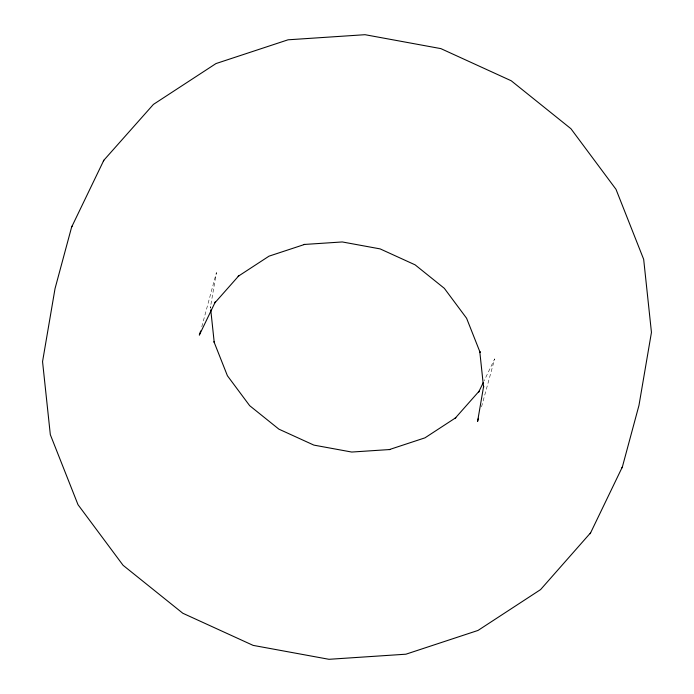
<?xml version="1.0" encoding="UTF-8"?>
<svg xmlns="http://www.w3.org/2000/svg" width="694" height="694" viewBox="0 0 694 694"><rect width="100%" height="100%" fill="white"/><g stroke="black" fill="none" stroke-linecap="round" stroke-linejoin="round"><path stroke-width="0.52" stroke-dasharray="3.47 2.6" d="M201.781 326.805L216.415 272.586L210.343 307.798L210.421 306.713L210.646 308.821M481.523 406.814L494.683 358.885L484.134 380.754"/><path stroke-width="1.04" d="M590.169 533.738L622.371 466.923L638.966 405.4L651.449 332.391L643.676 259.339L615.994 189.306L570.928 128.711L511.2 80.756L440.863 48.615L365.027 34.7L288.071 39.801L215.973 63.57L153.417 104.404L103.831 160.262L71.629 227.077L55.034 288.6L42.551 361.609L50.324 434.661L78.006 504.694L123.072 565.289L182.8 613.244L253.137 645.385L328.973 659.3L405.929 654.199L478.027 630.43L540.583 589.596L590.637 532.775M200.661 330.977L199.317 335.115L215.348 301.864L214.88 302.827L238.857 275.718L238.137 276.325L269.029 256.155L304.631 244.427L304.119 244.47L342.281 241.954L380.13 248.894L415.107 264.848L444.334 288.331L466.594 318.26L480.101 352.387L479.762 351.442L483.579 387.287L483.657 386.202L477.585 421.414L478.426 418.291M483.241 382.628L478.652 392.136L479.12 391.173L455.143 418.282L455.863 417.675L424.971 437.845L389.369 449.573L389.881 449.53L351.719 452.046L313.87 445.106L278.893 429.152L249.667 405.669L227.406 375.74L213.899 341.613M103.363 161.225L103.831 160.262M71.629 227.077L72.124 226.062M621.876 467.938L622.371 466.923M210.759 309.871L214.238 342.558"/></g></svg>
